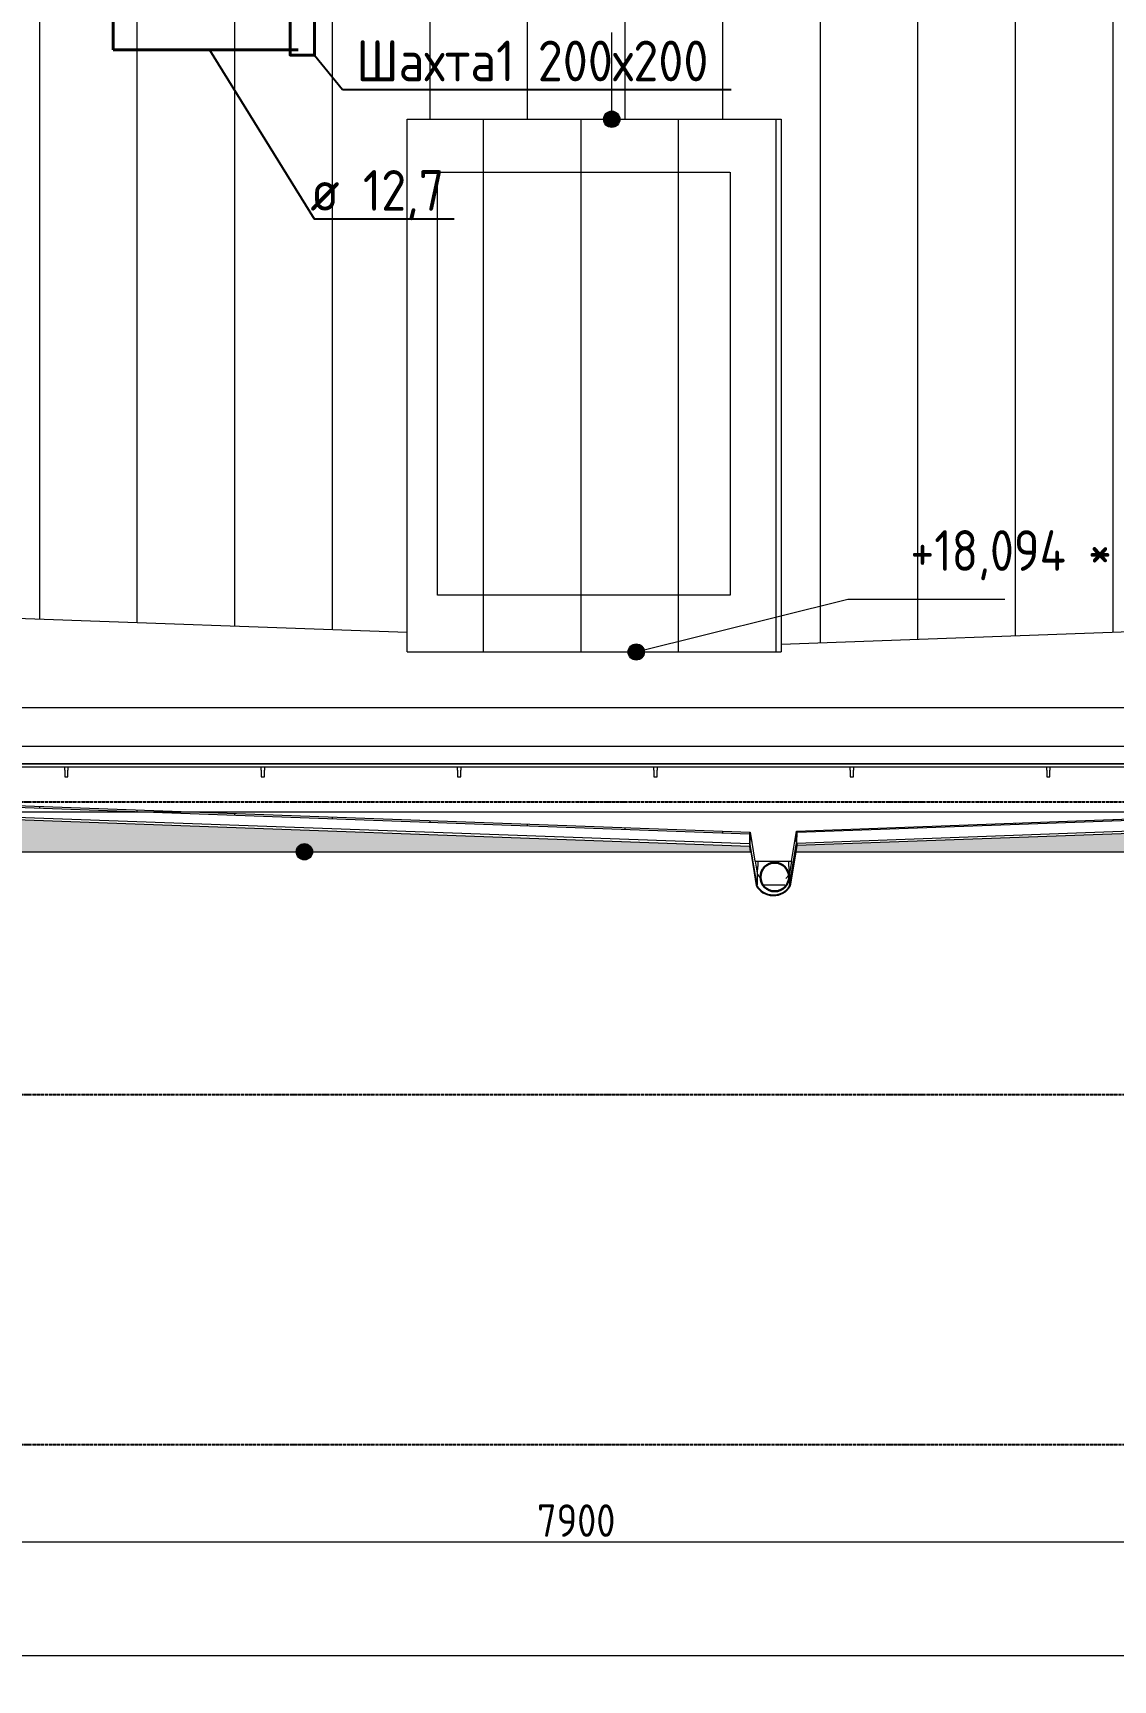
# Model space of a CAD drawing. Header units: millimetres. Extents: x -129048 to 476301, y -5853 to 215316.
# Drawn here: x 450077 to 456719, y -3608 to 6518 of the extents above; entities that cross this region are included whole.
import ezdxf
from ezdxf import colors
from ezdxf.entities.mleader import LeaderData, LeaderLine
from ezdxf.math import Vec2, Vec3

# ---------------------------------------------------------------- set-up
doc = ezdxf.new("R2010")
doc.units = ezdxf.units.MM
doc.linetypes.add('ADSK_Линия сетки', pattern=[25, 20, -2.5, 0, -2.5])
doc.linetypes.add('ADSK_Штриховая_ш3 п1_5', pattern=[4.5, 3, -1.5])
for name, color, linetype, lineweight in [('0_АР', 8, 'Continuous', 20), ('GAZLAITER', 1, 'Continuous', 40), ('Антураж', 7, 'Continuous', 18), ('Ограждение', 251, 'Continuous', 18)]:
    doc.layers.add(name, color=color, linetype=linetype, lineweight=lineweight)
doc.layers.add('Обобщенные модели', color=5, linetype='Continuous', lineweight=18, true_color=0x0000ff)
doc.styles.add('GOST Common_1', font='GOST Common_0.ttf', dxfattribs={"width": 0.9, "height": 200})
doc.styles.add('PIK', font='isocpeur.ttf', dxfattribs={"width": 0.9, "height": 250})
doc.dimstyles.new('ADSK_Основной_2_5_мм', dxfattribs={"dimscale": 304.8, "dimtxt": 251.428749, "dimasz": 0.463911, "dimexe": 0.492126, "dimexo": 0.492126, "dimgap": 0.098425, "dimtad": 1, "dimdec": 1, "dimrnd": 0.1, "dimdsep": 46, "dimtxsty": 'GOST Common_1', "dimblk1": 'OBLIQUE', "dimblk2": 'OBLIQUE', "dimsah": 1, "dimcen": 0.09, "dimdle": 0.492126, "dimazin": 2, "dimtfac": 1, "dimtdec": 4, "dimtix": 1, "dimtmove": 0, "dimatfit": 3, "dimfxl": 1, "dimtvp": 1, "dimtfill": 1, "dimtolj": 1, "dimtzin": 0, "dimlwd": 20, "dimlwe": 20, "dimarcsym": 2})

# ---------------------------------------------------------------- blocks, each defined once
blk = doc.blocks.new('Ограждение - 20 доп поручень 300-1864261-План кровли АР копия 1')
at = {"layer": 'Ограждение'}
for p, q in [((-60, 10), (-40, 10)), ((-60, 10), (-60, -10)), ((0, 10), (-40, 10)), ((0, -10), (0, 10)), ((-40, -10), (-60, -10)), ((-40, -10), (0, -10))]:
    blk.add_line(p, q, dxfattribs=at)
blk = doc.blocks.new('Ограждение - Ограждение-1863905-План кровли АР копия 1')
at = {"rotation": 269.9999999999994}
for p in [(31364, 1949), (32572, 1949), (33779, 1949), (34987, 1949), (36194, 1949), (37402, 1949)]:
    blk.add_blockref('Ограждение - 20 доп поручень 300-1864261-План кровли АР копия 1', p, dxfattribs=at)
blk = doc.blocks.new('Тип верхнего поручня - Верхний поручень_Внутренний_-1864227-План кровли АР копия 1')
at = {"layer": 'Ограждение'}
for p, q in [((29053, 2029), (41415, 2029)), ((41415, 2009), (29053, 2009))]:
    blk.add_line(p, q, dxfattribs=at)
blk = doc.blocks.new('Тип верхнего поручня - Верхний поручень_Внутренний_-V18-План кровли АР копия 1')
at = {"layer": 'Ограждение'}
for p, q in [((41415, 2029), (29053, 2029)), ((41415, 2009), (29053, 2009))]:
    blk.add_line(p, q, dxfattribs=at)
blk = doc.blocks.new('Водосток - Тип 1 _карниз больше 490мм_-5162063-План кровли АР копия 1')
at = {"layer": 'Обобщенные модели'}
for p, q in [((19, 335), (21, 335)), ((54, 335), (125, 335)), ((125, 335), (196, 335))]:
    blk.add_line(p, q, dxfattribs=at)
blk.add_open_spline([(21, 335), (20, 335), (19, 335), (19, 335)], degree=3, dxfattribs=at)
for points, knots in [([(27, 187), (28, 188), (29, 189), (31, 192), (32, 195), (32, 197), (32, 199), (32, 202), (32, 204), (32, 206), (32, 209), (32, 211), (31, 214), (31, 217), (31, 220), (30, 223), (30, 226), (29, 229), (29, 232), (29, 236), (28, 240), (28, 246), (27, 255), (27, 262), (28, 267)], [-0.9205754, -0.9205754, -0.9205754, -0.9205754, -0.8823529, -0.8529412, -0.8235294, -0.8088235, -0.7941176, -0.7794118, -0.7647059, -0.75, -0.7352941, -0.7205882, -0.7058824, -0.6911765, -0.6764706, -0.6617647, -0.6470588, -0.6323529, -0.6176471, -0.6029412, -0.5882353, -0.5588235, -0.5294118, -0.4705882, -0.4705882, -0.4705882, -0.4705882]), ([(222, 266), (223, 262), (223, 255), (222, 246), (222, 240), (221, 236), (221, 232), (221, 229), (220, 226), (220, 223), (219, 220), (219, 217), (219, 214), (218, 211), (218, 209), (218, 206), (218, 204), (218, 202), (218, 199), (218, 197), (218, 195), (219, 192), (221, 189), (222, 188), (223, 187)], [-0.5257216, -0.5257216, -0.5257216, -0.5257216, -0.4705882, -0.4411765, -0.4117647, -0.3970588, -0.3823529, -0.3676471, -0.3529412, -0.3382353, -0.3235294, -0.3088235, -0.2941176, -0.2794118, -0.2647059, -0.25, -0.2352941, -0.2205882, -0.2058824, -0.1911765, -0.1764706, -0.1470588, -0.1176471, -0.0795037, -0.0795037, -0.0795037, -0.0795037])]:
    blk.add_open_spline(points, degree=3, knots=knots, dxfattribs=at)
blk = doc.blocks.new('Антураж 4 - Антураж 4-5053377-План кровли АР копия 1')
at = {"layer": 'Антураж'}
for p, q in [((29060, 2997), (33459, 2838)), ((33459, 2836), (29060, 2995)), ((35759, 2764), (41946, 2990)), ((41945, 2988), (35759, 2762)), ((29060, 1844), (35569, 1608)), ((29060, 1835), (35564, 1599)), ((35564, 1536), (29060, 1772)), ((35853, 1615), (41085, 1806)), ((35856, 1542), (41309, 1740)), ((41077, 1795), (35857, 1606)), ((35564, 1606), (35569, 1607)), ((35564, 1606), (35564, 1532)), ((35569, 1533), (35564, 1532)), ((35564, 1532), (35566, 1521)), ((35569, 1608), (35598, 1431)), ((35569, 1533), (35569, 1607)), ((35569, 1607), (35578, 1552)), ((35611, 1282), (35569, 1533)), ((35810, 1278), (35852, 1533)), ((35824, 1431), (35853, 1615)), ((35852, 1607), (35843, 1552)), ((35852, 1607), (35852, 1533)), ((35857, 1606), (35852, 1607)), ((35852, 1533), (35857, 1532)), ((35856, 1542), (35856, 1576)), ((35856, 1537), (35856, 1542)), ((35857, 1577), (35857, 1606)), ((35857, 1532), (35857, 1537)), ((35857, 1532), (35857, 1527)), ((35572, 1488), (35606, 1281)), ((35598, 1431), (35824, 1431)), ((35599, 1431), (35611, 1356)), ((35823, 1431), (35810, 1352)), ((35850, 1488), (35815, 1277)), ((35611, 1356), (35611, 1282)), ((35810, 1352), (35810, 1278))]:
    blk.add_line(p, q, dxfattribs=at)
for centre, major_axis, start_param, end_param in [((35712, 1392), (109, 0), 3.537093, 3.947161), ((35712, 1392), (109, 0), 5.483652, 5.842157), ((35712, 1318), (114, 0), 3.531482, 5.8488), ((35712, 1318), (109, 0), 3.537093, 5.842157)]:
    blk.add_ellipse(centre, major_axis=major_axis, ratio=0.870356, start_param=start_param, end_param=end_param, dxfattribs=at)
blk = doc.blocks.new('_Oblique')
at = {"color": 0, "linetype": 'ByBlock', "lineweight": -2}
blk.add_line((-0.5, -0.5), (0.5, 0.5), dxfattribs=at)
blk = doc.blocks.new('*D3101')
at = {"color": 0, "lineweight": 20, "transparency": 16777216}
for p, q in [((449318, -2758), (457518, -2758)), ((449468, -2808), (449468, -2908)), ((457368, -2808), (457368, -2908))]:
    blk.add_line(p, q, dxfattribs=at)
at = {"layer": 'Defpoints', "color": 0, "transparency": 16777216}
for p in [(449468, -2658), (457368, -2658), (457368, -2758)]:
    blk.add_point(p, dxfattribs=at)
at = {"color": 0, "lineweight": 20, "transparency": 16777216, "xscale": 141.4, "yscale": 141.4, "zscale": 141.4, "rotation": 180}
blk.add_blockref('_Oblique', (449468, -2758), dxfattribs=at)
at = {"color": 0, "lineweight": 20, "transparency": 16777216, "xscale": 141.4, "yscale": 141.4, "zscale": 141.4}
blk.add_blockref('_Oblique', (457368, -2758), dxfattribs=at)
at = {"color": 0, "lineweight": 20, "transparency": 16777216, "insert": (453418, -2628), "char_height": 200, "width": 756.84, "attachment_point": 5, "style": 'GOST Common_1', "bg_fill": 3, "box_fill_scale": 1.1, "bg_fill_color": 256, "bg_fill_true_color": 13158600, "bg_fill_transparency": 0}
blk.add_mtext('\\A1;7900', dxfattribs=at)
blk = doc.blocks.new('*D3106')
at = {"color": 0, "lineweight": 20, "transparency": 16777216}
for p, q in [((412268, -3458), (474418, -3458)), ((412418, -3508), (412418, -3608)), ((474268, -3508), (474268, -3608))]:
    blk.add_line(p, q, dxfattribs=at)
at = {"layer": 'Defpoints', "color": 0, "transparency": 16777216}
for p in [(412418, -3358), (474268, -3358), (474268, -3458)]:
    blk.add_point(p, dxfattribs=at)
at = {"color": 0, "lineweight": 20, "transparency": 16777216, "xscale": 141.4, "yscale": 141.4, "zscale": 141.4, "rotation": 180}
blk.add_blockref('_Oblique', (412418, -3458), dxfattribs=at)
at = {"color": 0, "lineweight": 20, "transparency": 16777216, "xscale": 141.4, "yscale": 141.4, "zscale": 141.4}
blk.add_blockref('_Oblique', (474268, -3458), dxfattribs=at)
at = {"color": 0, "lineweight": 20, "transparency": 16777216, "insert": (443343, -3328), "char_height": 200, "width": 889.8, "attachment_point": 5, "style": 'GOST Common_1', "bg_fill": 3, "box_fill_scale": 1.1, "bg_fill_color": 256, "bg_fill_true_color": 13158600, "bg_fill_transparency": 0}
blk.add_mtext('\\A1;61850', dxfattribs=at)

msp = doc.modelspace()

# ---------------------------------------------------------------- hatches: boundary and pattern name
at = {"layer": '0_АР'}
h = msp.add_hatch(color=256, dxfattribs=at)
h.paths.add_polyline_path([(460156.04763, -526.1282), (468569.45868, -526.1282), (468569.45868, 470.85917), (468481.41768, 469.80481), (468421.75188, -474.78371), (464071.312, -327.23058), (460060.68677, -462.4321), (459998.42169, -81.34858), (459998.42169, -526.1282), (460149.25034, -526.1282)])
h.paths.add_polyline_path([(426848.18938, -393.11468), (426996.71702, -393.11468), (426995.8422, -30.5167), (426892.03817, -280.99054), (422574.47182, -150.96288), (418243.9977, -302.7896), (418181.71887, 255.10739), (418181.71887, -393.11468), (426834.40351, -393.11468)])
h.paths.add_polyline_path([(459998.42169, 173.65534), (460016.49588, 178.5626), (460106.83739, 1715.55425), (454775.1288, 1522.72712), (454768.65599, 1484.01873), (459998.42169, 1484.01873), (459998.42169, 177.8331)])
h.paths.add_polyline_path([(426996.71702, 307.98998), (426996.71702, 1484.01873), (431808.50926, 1484.01873), (431801.17411, 1522.75808), (426923.7777, 1697.71143), (426980.91393, 312.03845)])
h.paths.add_polyline_path([(418181.71887, 498.46135), (418449.78563, 8044.46376), (412395.48641, 7833.23446), (412388.9887, 7794.37715), (418181.71887, 7794.37715), (418181.71887, 521.17068)])
h.paths.add_polyline_path([(468569.45868, 793.26695), (468569.45868, 7855.20884), (474810.5027, 7855.20884), (474810.5027, 8466.54483), (474799.64795, 8463.30161), (474605.60606, 7995.59286), (468269.12123, 8216.83509), (468537.28994, 799.28958), (468551.3418, 798.37116), (468568.64393, 793.49649)])
h.paths.add_polyline_path([(444717.77099, 1484.01873), (454490.35558, 1484.01873), (454484.99256, 1516.09043), (447978.58263, 1752.2426), (447978.58263, 1629.21475), (438298.58263, 1629.21475), (438298.58263, 1739.90633), (432093.27679, 1522.69313), (432086.80967, 1484.01873), (444709.90267, 1484.01873)])
h.paths.add_polyline_path([(411793.26016, 7794.37715), (412110.68829, 7794.37715), (412105.57997, 7824.92572), (411796.07957, 7895.03328), (411970.99201, 14167.21618), (411736.11657, 20164.30548), (411690.79495, 20175.91607), (411690.79495, 7794.37715)])
h.paths.add_polyline_path([(474810.5027, 8769.43917), (474810.5027, 16800.5412), (474780.01818, 16792.48492), (474631.53347, 12780.54006), (474779.77372, 8777.42067), (474783.20502, 8776.52943)])
h.paths.add_polyline_path([(443273.92993, 13315.94041), (451515.61309, 13634.75334), (451524.95784, 13673.91812), (435026.37434, 13673.91812), (435036.37752, 13633.97199), (443273.89961, 13315.94172)])
h.paths.add_polyline_path([(429583.46955, 13405.17538), (434743.53528, 13605.55867), (434759.84589, 13673.91812), (430023.58263, 13673.91812), (430023.58263, 21008.31207), (429427.12163, 21007.79811), (429447.71262, 20921.1896), (429842.14127, 20793.78649), (429585.95802, 13476.2553)])
h.paths.add_polyline_path([(457100.32125, 13409.8723), (456816.08299, 20843.0004), (457389.97623, 21005.25186), (457399.64863, 21047.10511), (456625.26934, 21047.10511), (456625.26934, 13673.91812), (451796.60167, 13673.91812), (451806.2816, 13633.34853), (457093.45064, 13410.16233)])
h.paths.add_polyline_path([(474810.5027, 17103.43554), (474810.5027, 32792.0834), (474779.89454, 32784.00072), (474490.92605, 24945.22219), (474779.77713, 17111.41615), (474783.20502, 17110.5258)])
h.paths.add_polyline_path([(411690.79495, 20470.39356), (411735.74025, 20481.90775), (411958.45405, 26169.96647), (411735.98664, 31850.24085), (411690.79495, 31861.81815), (411690.79495, 20474.45967)])
h.paths.add_polyline_path([(464256.63893, 20578.85736), (463978.90831, 27851.09231), (463950.4366, 27858.48751), (463950.4366, 21047.10511), (457667.51663, 21047.10511), (457677.33226, 21004.63206), (464062.16559, 20591.44255)])
h.paths.add_polyline_path([(422311.50074, 20701.20681), (429147.24477, 20951.71672), (429160.16092, 21008.31207), (422655.83979, 21008.31207), (422655.83979, 28188.44734), (422612.3936, 28177.3172), (422318.66295, 20879.16209)])
h.paths.add_polyline_path([(463950.4366, 28147.68869), (463979.11188, 28155.13676), (464268.312, 35727.69465), (464206.70712, 37340.78713), (463950.4366, 37340.78713), (463950.4366, 28154.43256)])
h.paths.add_polyline_path([(422655.83979, 28465.23145), (422655.83979, 42943.28345), (422621.0216, 42934.36365), (422337.86721, 35703.51079), (422621.00423, 28474.1557), (422655.35535, 28465.35555)])
h.paths.add_polyline_path([(411690.79495, 32156.29564), (411726.38081, 32165.41211), (411915.14888, 37559.49463), (411726.55312, 42947.71188), (411690.79495, 42956.87248), (411690.79495, 32160.36175)])
h.paths.add_polyline_path([(474810.5027, 33094.97774), (474810.5027, 43242.68471), (474778.61558, 43234.4024), (474593.9667, 38155.3105), (474779.77689, 33102.95842), (474783.20502, 33102.068)])
h.paths.add_polyline_path([(464178.06421, 38090.78713), (463985.8628, 43123.48317), (463950.4366, 43132.68471), (463950.4366, 38090.78713), (464171.27948, 38090.78713)])
h.paths.add_polyline_path([(422655.83979, 43220.06756), (422655.83979, 43712.3958), (411690.79495, 43712.3958), (411690.79495, 43251.34997), (411726.89775, 43260.59886), (411851.01254, 43604.77443), (417072.42341, 43417.46725), (422496.5779, 43611.91877), (422620.72885, 43229.06236), (422655.50382, 43220.15363)])
h.paths.add_polyline_path([(463950.4366, 43421.88589), (464022.86139, 43440.6974), (464125.56796, 43776.85536), (469381.5449, 43594.91903), (474632.61136, 43776.746), (474754.15795, 43546.52079), (474810.5027, 43531.88589), (474810.5027, 43894.59235), (463950.4366, 43894.59235), (463950.4366, 43435.82273)])
h = msp.add_hatch(dxfattribs=at)
h.set_pattern_fill('FP_20', color=256, style=0, pattern_type=2)
h.set_pattern_definition([(90, (418918.6, 157.27), (-600, 4e-14), [])])
h.paths.add_polyline_path([(432093.27679, 1522.69313), (432094.31786, 1522.72958), (432093.28289, 1522.72958)])
h.paths.add_polyline_path([(432080.12681, 1548.1335), (432089.19695, 1602.37434), (432094.14482, 1601.7596), (438298.58263, 1819.30774), (438298.58263, 2239.21475), (438284.70126, 2254.93238), (438296.28786, 1821.3303), (432089.14055, 1604.05265), (432086.80967, 1589.59241)])
h.paths.add_polyline_path([(431815.19212, 1548.1335), (431805.51191, 1604.09729), (430037.46077, 1665.05955), (431806.17493, 1602.05771)])
h.paths.add_polyline_path([(454497.03844, 1548.1335), (454488.06795, 1603.78438), (447978.82573, 1840.03934), (447978.82573, 2005.27642), (447971.83545, 2005.27642), (447971.83545, 1729.21475), (447978.58263, 1729.21475), (447978.82573, 1831.27072), (454483.02044, 1595.19895), (454483.02044, 1601.74758), (454488.06795, 1601.77849), (454490.35558, 1588.09807)])
h.paths.add_polyline_path([(454761.97313, 1548.1335), (454772.01576, 1602.25115), (454782.40854, 1602.02726), (459995.63161, 1790.56923), (460003.64419, 1801.59267), (454772.01576, 1610.4356), (454770.71634, 1602.37434)])
h.paths.add_polyline_path([(442301.08119, 1629.21475), (442928.06382, 1629.21475), (442928.06382, 1689.48443), (442273.48258, 1691.22462), (442264.86185, 1694.26204), (442249.19723, 1705.47429), (442243.09053, 1712.51172), (442238.33423, 1721.6348), (442236.38047, 1729.21475), (442135.33805, 1729.21475), (442135.33805, 1629.21475), (442297.85319, 1629.21475)])
h.paths.add_polyline_path([(444226.66159, 1629.21475), (444328.0777, 1629.21475), (444328.0777, 1729.21475), (444240.30813, 1729.21475), (444234.04781, 1714.4521), (444221.1832, 1700.10732), (444212.44789, 1694.6759), (444203.90468, 1691.73795), (444185.91197, 1689.47543), (444078.95669, 1689.37043), (443660.8066, 1689.34561), (443660.8066, 1629.21475), (444223.00476, 1629.21475)])
h.paths.add_polyline_path([(443865.15701, 1689.34561), (443865.13285, 1689.34745), (443903.98605, 1689.34745)])
h.paths.add_polyline_path([(447978.82573, 2025.27642), (447978.82573, 2247.12972), (447971.83545, 2239.21475), (447971.83545, 2025.27642)])
h.paths.add_polyline_path([(447696.14862, 2239.21475), (445376.82129, 4286.43997), (447433.38277, 2239.21475)])
h.paths.add_polyline_path([(438837.03531, 2239.21475), (440892.30663, 4286.43997), (438574.26946, 2239.21475), (438701.56869, 2239.21475)])
h.paths.add_polyline_path([(438279.08733, 2463.9935), (443135.20904, 6752.78357), (447978.82573, 2475.03758), (447978.82573, 2993.15609), (452378.04646, 2833.48501), (452378.04646, 5987.2416), (454678.04646, 5987.2416), (454678.04646, 2760.13125), (460864.6847, 2986.18317), (464147.18381, 7502.92323), (464135.33929, 7512.27656), (434759.44071, 7512.27656), (434759.44071, 7198.72396), (433359.44071, 7198.72396), (433359.44071, 7512.27656), (423122.13711, 7512.27656), (426183.45947, 2954.30771), (431532.31499, 2766.73319), (431532.31499, 5987.2416), (433832.31499, 5987.2416), (433832.31499, 2818.12373), (438265.41084, 2973.30172), (438278.13303, 2499.53143)])
h.paths.add_polyline_path([(464373.36861, 7502.92323), (464380.16724, 7512.27656), (464360.50062, 7512.27656)])
h.paths.add_polyline_path([(464471.46001, 7675.7686), (464494.10235, 7675.7686), (464505.36532, 7684.51986), (464515.54439, 7698.52388), (464515.54439, 7714.77895), (464466.14393, 7675.7686)])
h.paths.add_polyline_path([(464527.79187, 7724.4505), (464531.17226, 7724.4505), (464530.02904, 7726.21713)])
h = msp.add_hatch(dxfattribs=at)
h.set_pattern_fill('FP_30', color=256, style=0, pattern_type=2)
h.set_pattern_definition([(90, (500847, 9428.1), (-600, 4e-14), [])])
h.paths.add_polyline_path([(452378.04646, 2712.2416), (454678.04646, 2712.2416), (454678.04646, 5987.2416), (452378.04646, 5987.2416), (452378.04646, 2754.80408)])
h = msp.add_hatch(color=256, dxfattribs=at)
edge = h.paths.add_edge_path()
edge.add_arc((453636.06393, 5987.2416), 50, 0, 360)
h = msp.add_hatch(color=256, dxfattribs=at)
edge = h.paths.add_edge_path()
edge.add_arc((453786.85584, 2712.2416), 50, 0, 360)
h = msp.add_hatch(color=256, dxfattribs=at)
edge = h.paths.add_edge_path()
edge.add_arc((451746.3806, 1484.01873), 50, 0, 360)

# ---------------------------------------------------------------- linework, layer by layer
at = {"linetype": 'ADSK_Линия сетки'}
for p, q in [((405120.60046, 1790.78713), (469151.29981, 1790.78713)), ((405120.60046, -9.21287), (469151.29981, -9.21287)), ((405120.60046, -2159.21287), (474923.43551, -2159.21287))]:
    msp.add_line(p, q, dxfattribs=at)
at = {"layer": '0_АР', "lineweight": 20}
for p, q in [((453636.06393, 5987.2416), (453636.06393, 6521.63893)), ((453786.85584, 2712.2416), (455087.04614, 3036.49719)), ((455087.04614, 3036.49719), (456054.0821, 3036.49719))]:
    msp.add_line(p, q, dxfattribs=at)
at = {"layer": '0_АР'}
for p, q in [((452378.04646, 2712.2416), (452378.04646, 5987.2416)), ((452378.04646, 5987.2416), (454678.04646, 5987.2416)), ((454678.04646, 5987.2416), (454678.04646, 2712.2416)), ((452378.04646, 2712.2416), (454678.04646, 2712.2416)), ((426346.71702, 2134.01873), (460648.42169, 2134.01873)), ((454484.99256, 1516.09043), (447978.58263, 1752.2426)), ((460106.83739, 1715.55425), (454775.1288, 1522.72712)), ((454775.1288, 1522.72712), (454768.65599, 1484.01873)), ((432086.80967, 1484.01873), (454490.35558, 1484.01873)), ((454490.35558, 1484.01873), (454484.99256, 1516.09043)), ((454768.65599, 1484.01873), (459998.42169, 1484.01873))]:
    msp.add_line(p, q, dxfattribs=at)
at = {"layer": '0_АР', "linetype": 'ADSK_Штриховая_ш3 п1_5'}
for p, q in [((452564.27776, 5661.99766), (454364.27776, 5661.99766)), ((452564.27776, 3061.99766), (452564.27776, 5661.99766)), ((454364.27776, 5661.99766), (454364.27776, 3061.99766)), ((454364.27776, 3061.99766), (452564.27776, 3061.99766)), ((460823.48631, 2369.21475), (425989.18046, 2369.21475)), ((426749.18046, 1729.21475), (460165.22371, 1729.21475))]:
    msp.add_line(p, q, dxfattribs=at)
at = {"layer": '0_АР', "lineweight": 40, "ltscale": 10}
msp.add_lwpolyline([(451809.08263, 6655.049), (451658.71861, 6655.049), (451658.71861, 6381.74953), (451809.08263, 6381.74953)], close=True, dxfattribs=at)
at = {"layer": '0_АР'}
for centre in [(453636.06393, 5987.2416), (453786.85584, 2712.2416), (451746.3806, 1484.01873)]:
    msp.add_circle(centre, 50, dxfattribs=at)
at = {"layer": '0_АР', "lineweight": 30}
msp.add_circle((454638.42169, 1328.7207), 88, dxfattribs=at)
at = {"layer": 'GAZLAITER', "color": 1, "lineweight": 40, "ltscale": 10}
for q in [(450570.56315, 9071.27786), (451707.98412, 6413.64571)]:
    msp.add_line((450570.56315, 6413.64571), q, dxfattribs=at)

# ---------------------------------------------------------------- block references
at = {"layer": '0_АР'}
for name in ['Ограждение - Ограждение-1863905-План кровли АР копия 1', 'Тип верхнего поручня - Верхний поручень_Внутренний_-1864227-План кровли АР копия 1', 'Тип верхнего поручня - Верхний поручень_Внутренний_-V18-План кровли АР копия 1', 'Антураж 4 - Антураж 4-5053377-План кровли АР копия 1']:
    msp.add_blockref(name, (418918.58263, -4.21287), dxfattribs=at)
at = {"layer": '0_АР', "rotation": 180}
msp.add_blockref('Водосток - Тип 1 _карниз больше 490мм_-5162063-План кровли АР копия 1', (454755.00905, 1614.01873), dxfattribs=at)

# ---------------------------------------------------------------- texts
at = {"layer": '0_АР', "lineweight": 20, "insert": (455473.07385, 3460.98708), "char_height": 250, "width": 1469.315516, "attachment_point": 1, "line_spacing_factor": 1.022761, "style": 'GOST Common_1'}
msp.add_mtext('+18,094 *', dxfattribs=at)

# ---------------------------------------------------------------- dimensions: what is measured, and where the dimension line sits
at = {"lineweight": 20}
for base, p1, p2, override, picture, middle in [((457368.14798, -2758.38689), (449468.14798, -2658.40199), (457368.14798, -2658.40199), {"dimpost": '<>', "dimfxl": 7900}, '*D3101', (453418.14798, -2628.38689)), ((474268.14798, -3458.38689), (412418.14798, -3358.40199), (474268.14798, -3358.40199), {"dimpost": '<>', "dimfxl": 61850}, '*D3106', (443343.14798, -3328.38689))]:
    dim = msp.add_linear_dim(base=base, p1=p1, p2=p2, dimstyle='ADSK_Основной_2_5_мм', override=override, dxfattribs=at)
    dim.commit()
    dim.dimension.update_dxf_attribs({"geometry": picture, "text_midpoint": middle})

# ---------------------------------------------------------------- leaders
at = {"layer": 'GAZLAITER', "color": 18, "lineweight": 25, "ltscale": 10, "true_color": 0x000000}
ml = msp.add_multileader_mtext('Standard', dxfattribs=at)
ml.set_content('{\\C256;\\c0;ø 12,7}', color=2, style='PIK')
ml.set_leader_properties()
ml.build(insert=Vec2(0, 0))
ml.multileader.update_dxf_attribs({"text_left_attachment_type": 6, "text_right_attachment_type": 6, "dogleg_length": 0.36, "arrow_head_size": 0.18})
ctx = ml.context
ctx.base_point, ctx.char_height, ctx.arrow_head_size, ctx.landing_gap_size, ctx.plane_origin = Vec3(451807.89335, 5374.99261), 250, 0.18, 0.09, Vec3(451276.83544, 6400.77578)
ctx.left_attachment, ctx.right_attachment, ctx.text_align_type = 6, 6, 2
notes = []
notes.append((ctx, [(0, (1, 1, 0), (451807.53335, 5374.99261), (1, 0), 0.36, [(0, [(451162.11895, 6413.64571)], 0, [])])]))
ctx.mtext.insert, ctx.mtext.alignment, ctx.mtext.flow_direction = Vec3(452606.73335, 5674.99261), 3, 5
ml = msp.add_multileader_mtext('Standard', dxfattribs=at)
ml.set_content('{\\C256;\\c0;Шахта1 200х200}', color=2, style='PIK')
ml.set_leader_properties()
ml.build(insert=Vec2(0, 0))
ml.multileader.update_dxf_attribs({"text_left_attachment_type": 6, "text_right_attachment_type": 6, "dogleg_length": 0.36, "arrow_head_size": 0.18})
ctx = ml.context
ctx.base_point, ctx.char_height, ctx.arrow_head_size, ctx.landing_gap_size, ctx.plane_origin = Vec3(451980.79308, 6170.94733), 250, 0.18, 0.09, Vec3(451809.09713, 6381.73253)
ctx.left_attachment, ctx.right_attachment, ctx.text_align_type = 6, 6, 2
notes.append((ctx, [(0, (1, 1, 0), (451980.43308, 6170.94733), (1, 0), 0.36, [(0, [(451809.09713, 6381.73253)], 0, [])])]))
ctx.mtext.insert, ctx.mtext.alignment, ctx.mtext.flow_direction = Vec3(454230.88308, 6470.94733), 3, 5
for ctx, leaders in notes:
    for number, flags, end, landing, length, lines in leaders:
        leader = LeaderData()
        leader.index, (leader.has_last_leader_line, leader.has_dogleg_vector, leader.attachment_direction) = number, flags
        leader.last_leader_point, leader.dogleg_vector, leader.dogleg_length = Vec3(end), Vec3(landing), length
        for number, points, colour, breaks in lines:
            line = LeaderLine()
            line.index, line.vertices, line.color, line.breaks = number, Vec3.list(points), colors.encode_raw_color(colour), breaks
            leader.lines.append(line)
        ctx.leaders.append(leader)

doc.saveas('drawing.dxf')
